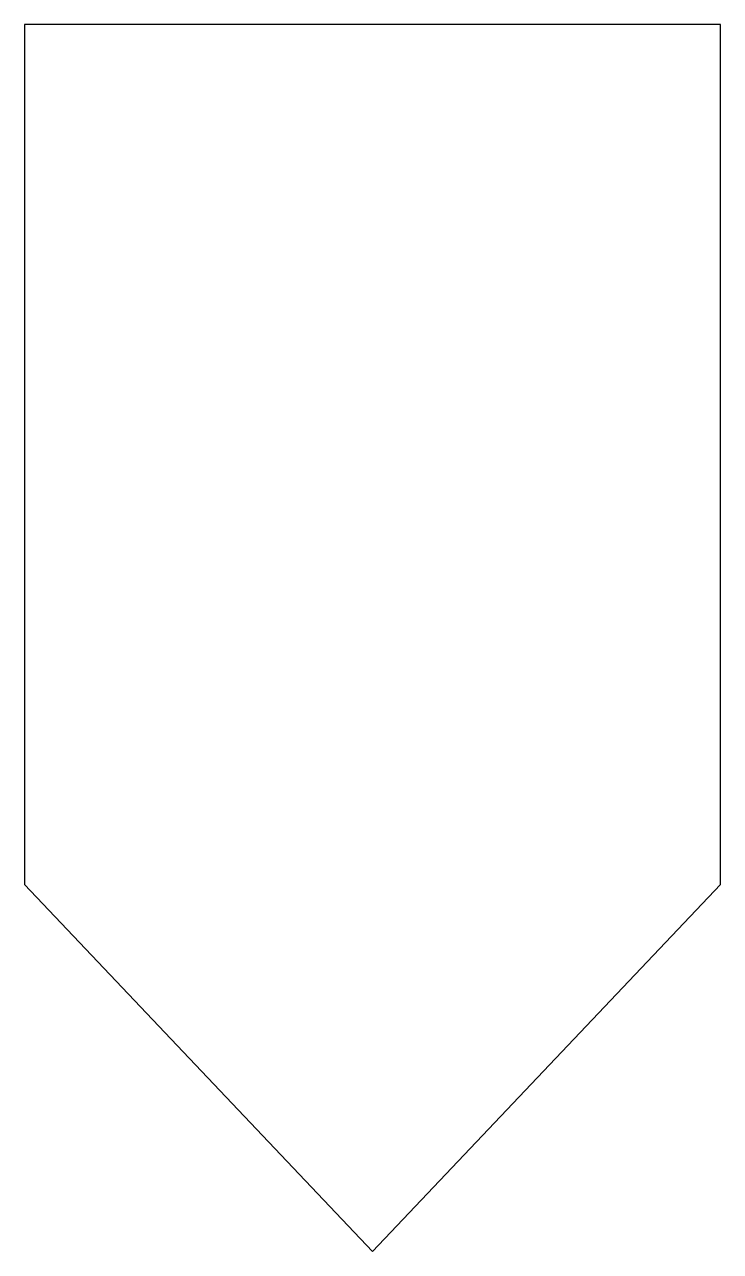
# Model space of a CAD drawing. Header units: centimetres. Extents: x -5.5 to 5.5, y -9.7 to 9.7.
import ezdxf

# ---------------------------------------------------------------- set-up
doc = ezdxf.new("R2010")
doc.units = ezdxf.units.CM
doc.header["$MEASUREMENT"] = 0
doc.layers.add('Camada 1', color=7, linetype='Continuous')

msp = doc.modelspace()

# ---------------------------------------------------------------- linework, layer by layer
at = {"layer": 'Camada 1'}
msp.add_open_spline([(5.48902, 9.67565), (5.48902, 9.67565), (5.48902, -3.88882), (5.48902, -3.88882), (5.48902, -3.88882), (5.48902, -3.88882), (0.00005, -9.67565), (0.00005, -9.67565), (0.00005, -9.67565), (0.00005, -9.67565), (-5.48902, -3.88882), (-5.48902, -3.88882), (-5.48902, -3.88882), (-5.48902, -3.88882), (-5.48902, 9.67565), (-5.48902, 9.67565), (-5.48902, 9.67565), (-5.48902, 9.67565), (5.48902, 9.67565), (5.48902, 9.67565)], degree=3, knots=[0, 0, 0, 0, 0.16666667, 0.16666667, 0.16666667, 0.16666667, 0.33333333, 0.33333333, 0.33333333, 0.33333333, 0.5, 0.5, 0.5, 0.5, 0.66666667, 0.66666667, 0.66666667, 0.66666667, 1, 1, 1, 1], dxfattribs=at)

doc.saveas('drawing.dxf')
